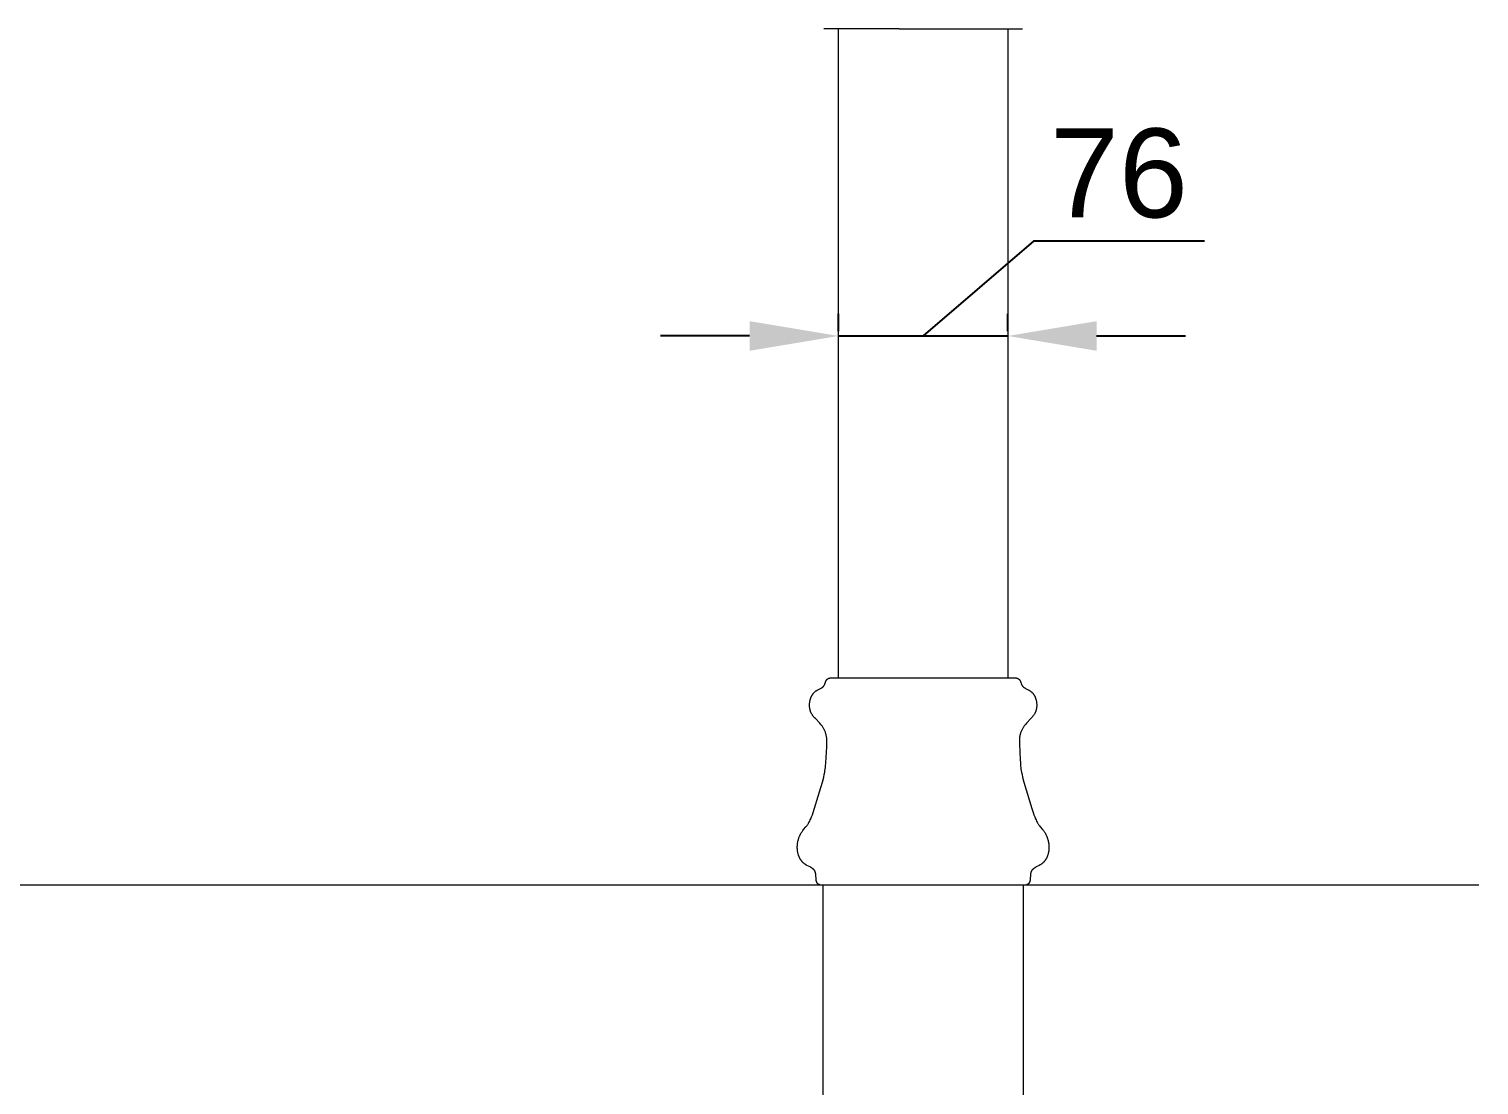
# Model space of a CAD drawing. Header units: millimetres. Extents: x -124 to 15640, y 659 to 4121.
# Drawn here: x 1851 to 2503, y 2147 to 2622 of the extents above; entities that cross this region are included whole.
import ezdxf

# ---------------------------------------------------------------- set-up
doc = ezdxf.new("R2010")
doc.units = ezdxf.units.MM
doc.layers.add('ZANO_R', color=7, linetype='Continuous', lineweight=0)
doc.styles.add('Arial', font='arial.ttf')
doc.styles.get("Standard").update_dxf_attribs({"font": 'ARIALUNI.TTF'})
doc.dimstyles.new('pl i ang', dxfattribs={"dimtxt": 50, "dimasz": 50, "dimexe": 1.25, "dimexo": 0.625, "dimgap": 10, "dimtad": 1, "dimtoh": 1, "dimtxsty": 'Standard', "dimcen": 2.5, "dimclrd": 1, "dimclre": 1, "dimclrt": 1, "dimadec": 0, "dimazin": 0, "dimtfac": 1, "dimtmove": 0, "dimatfit": 3, "dimfxl": 1, "dimarcsym": 1})

# ---------------------------------------------------------------- blocks, each defined once
blk = doc.blocks.new('*D472')
at = {"layer": 'ZANO_R', "color": 1, "lineweight": -2}
for p, q in [((2302.77, 2526.14), (2253.19, 2483.49)), ((2379.71, 2526.14), (2302.77, 2526.14)), ((2215.14, 2485.6), (2215.14, 2493.49)), ((2291.24, 2485.6), (2291.24, 2493.49)), ((2175.14, 2483.49), (2135.14, 2483.49)), ((2215.14, 2483.49), (2291.24, 2483.49)), ((2331.24, 2483.49), (2371.24, 2483.49))]:
    blk.add_line(p, q, dxfattribs=at)
at = {"layer": 'ZANO_R', "color": 1}
for points in [[(2175.14, 2476.82), (2175.14, 2490.15), (2215.14, 2483.49)], [(2331.24, 2490.15), (2331.24, 2476.82), (2291.24, 2483.49)]]:
    blk.add_solid(points, dxfattribs=at)
at = {"layer": 'ZANO_R', "color": 1, "insert": (2341.24, 2556.56), "char_height": 40, "attachment_point": 5, "style": 'Arial'}
blk.add_mtext('76', dxfattribs=at)

msp = doc.modelspace()

# ---------------------------------------------------------------- linework, layer by layer
at = {"layer": 'ZANO_R'}
for p, q in [((2242.4, 2621.6), (2208.53, 2621.6)), ((2215.14, 2329.6), (2215.14, 2621.6)), ((2242.4, 2621.6), (2297.86, 2621.6)), ((2291.24, 2621.6), (2291.24, 2329.6)), ((2209.4, 2328.03), (2209.45, 2328.15)), ((2209.45, 2328.15), (2209.5, 2328.27)), ((2209.5, 2328.27), (2209.54, 2328.34)), ((2209.54, 2328.34), (2209.57, 2328.4)), ((2209.57, 2328.4), (2209.61, 2328.47)), ((2209.61, 2328.47), (2209.64, 2328.53)), ((2209.64, 2328.53), (2209.68, 2328.59)), ((2209.68, 2328.59), (2209.72, 2328.65)), ((2209.72, 2328.65), (2209.76, 2328.71)), ((2209.76, 2328.71), (2209.8, 2328.77)), ((2209.8, 2328.77), (2209.84, 2328.82)), ((2209.84, 2328.82), (2209.89, 2328.87)), ((2209.89, 2328.87), (2209.93, 2328.93)), ((2209.93, 2328.93), (2209.98, 2328.97)), ((2209.98, 2328.97), (2210.02, 2329.02)), ((2210.02, 2329.02), (2210.07, 2329.07)), ((2210.07, 2329.07), (2210.12, 2329.11)), ((2210.12, 2329.11), (2210.17, 2329.15)), ((2210.17, 2329.15), (2210.22, 2329.19)), ((2210.22, 2329.19), (2210.28, 2329.23)), ((2210.28, 2329.23), (2210.33, 2329.27)), ((2210.33, 2329.27), (2210.39, 2329.31)), ((2210.39, 2329.31), (2210.45, 2329.34)), ((2210.45, 2329.34), (2210.51, 2329.37)), ((2210.51, 2329.37), (2210.57, 2329.4)), ((2210.57, 2329.4), (2210.63, 2329.43)), ((2210.63, 2329.43), (2210.7, 2329.46)), ((2210.7, 2329.46), (2210.76, 2329.48)), ((2210.76, 2329.48), (2210.83, 2329.51)), ((2210.83, 2329.51), (2210.9, 2329.53)), ((2210.9, 2329.53), (2210.98, 2329.55)), ((2210.98, 2329.55), (2211.05, 2329.57)), ((2211.05, 2329.57), (2211.12, 2329.58)), ((2211.12, 2329.58), (2211.2, 2329.6)), ((2211.24, 2329.6), (2211.21, 2329.6)), ((2213.37, 2329.6), (2211.24, 2329.6)), ((2220.41, 2329.6), (2213.37, 2329.6)), ((2253.73, 2329.6), (2220.41, 2329.6)), ((2286.94, 2329.6), (2253.73, 2329.6)), ((2293.6, 2329.6), (2286.94, 2329.6)), ((2294.87, 2329.6), (2293.6, 2329.6)), ((2295.13, 2329.6), (2294.87, 2329.6)), ((2295.18, 2329.6), (2295.13, 2329.6)), ((2295.18, 2329.6), (2295.26, 2329.58)), ((2295.18, 2329.6), (2295.18, 2329.6)), ((2295.18, 2329.6), (2295.18, 2329.6)), ((2295.18, 2329.6), (2295.18, 2329.6)), ((2295.26, 2329.58), (2295.34, 2329.57)), ((2295.34, 2329.57), (2295.41, 2329.55)), ((2295.41, 2329.55), (2295.48, 2329.53)), ((2295.48, 2329.53), (2295.55, 2329.51)), ((2295.55, 2329.51), (2295.62, 2329.48)), ((2295.62, 2329.48), (2295.69, 2329.46)), ((2295.69, 2329.46), (2295.75, 2329.43)), ((2295.75, 2329.43), (2295.82, 2329.4)), ((2295.82, 2329.4), (2295.88, 2329.37)), ((2295.88, 2329.37), (2295.94, 2329.34)), ((2295.94, 2329.34), (2296, 2329.31)), ((2296, 2329.31), (2296.05, 2329.27)), ((2296.05, 2329.27), (2296.11, 2329.23)), ((2296.11, 2329.23), (2296.16, 2329.19)), ((2296.16, 2329.19), (2296.22, 2329.15)), ((2296.22, 2329.15), (2296.27, 2329.11)), ((2296.27, 2329.11), (2296.32, 2329.07)), ((2296.32, 2329.07), (2296.36, 2329.02)), ((2296.36, 2329.02), (2296.41, 2328.97)), ((2296.41, 2328.97), (2296.46, 2328.93)), ((2296.46, 2328.93), (2296.5, 2328.87)), ((2296.5, 2328.87), (2296.54, 2328.82)), ((2296.54, 2328.82), (2296.59, 2328.77)), ((2296.59, 2328.77), (2296.63, 2328.71)), ((2296.63, 2328.71), (2296.67, 2328.65)), ((2296.67, 2328.65), (2296.71, 2328.59)), ((2296.71, 2328.59), (2296.74, 2328.53)), ((2296.74, 2328.53), (2296.78, 2328.47)), ((2296.78, 2328.47), (2296.82, 2328.4)), ((2296.82, 2328.4), (2296.85, 2328.34)), ((2296.85, 2328.34), (2296.88, 2328.27)), ((2296.88, 2328.27), (2296.94, 2328.15)), ((2296.94, 2328.15), (2296.99, 2328.03)), ((2203.08, 2321.56), (2203.16, 2321.69)), ((2203.16, 2321.69), (2203.23, 2321.82)), ((2203.23, 2321.82), (2203.31, 2321.95)), ((2203.31, 2321.95), (2203.39, 2322.08)), ((2203.39, 2322.08), (2203.47, 2322.21)), ((2203.47, 2322.21), (2203.56, 2322.33)), ((2203.56, 2322.33), (2203.65, 2322.45)), ((2203.65, 2322.45), (2203.74, 2322.57)), ((2203.74, 2322.57), (2203.83, 2322.69)), ((2203.83, 2322.69), (2203.93, 2322.8)), ((2203.93, 2322.8), (2204.03, 2322.92)), ((2204.03, 2322.92), (2204.13, 2323.03)), ((2204.13, 2323.03), (2204.23, 2323.13)), ((2204.23, 2323.13), (2204.34, 2323.24)), ((2204.34, 2323.24), (2204.45, 2323.34)), ((2204.45, 2323.34), (2204.56, 2323.44)), ((2204.56, 2323.44), (2204.71, 2323.56)), ((2204.71, 2323.56), (2204.86, 2323.67)), ((2204.86, 2323.67), (2205.01, 2323.78)), ((2205.01, 2323.78), (2205.17, 2323.89)), ((2205.17, 2323.89), (2205.33, 2323.99)), ((2205.33, 2323.99), (2205.49, 2324.09)), ((2205.49, 2324.09), (2205.65, 2324.18)), ((2205.65, 2324.18), (2205.81, 2324.28)), ((2205.81, 2324.28), (2206.21, 2324.48)), ((2206.21, 2324.48), (2207.11, 2324.94)), ((2207.11, 2324.94), (2207.31, 2325.05)), ((2207.31, 2325.05), (2207.5, 2325.15)), ((2207.5, 2325.15), (2207.6, 2325.21)), ((2207.6, 2325.21), (2207.69, 2325.27)), ((2207.69, 2325.27), (2207.78, 2325.34)), ((2207.78, 2325.34), (2207.87, 2325.4)), ((2207.87, 2325.4), (2207.96, 2325.46)), ((2207.96, 2325.46), (2208.05, 2325.53)), ((2208.05, 2325.53), (2208.13, 2325.6)), ((2208.13, 2325.6), (2208.22, 2325.68)), ((2208.22, 2325.68), (2208.26, 2325.71)), ((2208.26, 2325.71), (2208.29, 2325.75)), ((2208.29, 2325.75), (2208.33, 2325.79)), ((2208.33, 2325.79), (2208.37, 2325.83)), ((2208.37, 2325.83), (2208.41, 2325.87)), ((2208.41, 2325.87), (2208.44, 2325.91)), ((2208.44, 2325.91), (2208.48, 2325.95)), ((2208.48, 2325.95), (2208.51, 2326)), ((2208.51, 2326), (2208.55, 2326.04)), ((2208.55, 2326.04), (2208.58, 2326.08)), ((2208.58, 2326.08), (2208.61, 2326.13)), ((2208.61, 2326.13), (2208.65, 2326.18)), ((2208.65, 2326.18), (2208.68, 2326.22)), ((2208.68, 2326.22), (2208.71, 2326.27)), ((2208.71, 2326.27), (2208.74, 2326.32)), ((2208.74, 2326.32), (2208.76, 2326.37)), ((2208.76, 2326.37), (2208.79, 2326.42)), ((2208.79, 2326.42), (2208.82, 2326.48)), ((2208.82, 2326.48), (2208.84, 2326.53)), ((2208.84, 2326.53), (2208.87, 2326.59)), ((2208.87, 2326.59), (2208.92, 2326.7)), ((2208.92, 2326.7), (2208.97, 2326.82)), ((2208.97, 2326.82), (2209.05, 2327.06)), ((2209.05, 2327.06), (2209.3, 2327.78)), ((2209.3, 2327.78), (2209.35, 2327.91)), ((2209.35, 2327.91), (2209.4, 2328.03)), ((2296.99, 2328.03), (2297.04, 2327.91)), ((2297.04, 2327.91), (2297.08, 2327.78)), ((2297.08, 2327.78), (2297.33, 2327.06)), ((2297.33, 2327.06), (2297.42, 2326.82)), ((2297.42, 2326.82), (2297.47, 2326.7)), ((2297.47, 2326.7), (2297.52, 2326.59)), ((2297.52, 2326.59), (2297.54, 2326.53)), ((2297.54, 2326.53), (2297.57, 2326.48)), ((2297.57, 2326.48), (2297.6, 2326.42)), ((2297.6, 2326.42), (2297.62, 2326.37)), ((2297.62, 2326.37), (2297.65, 2326.32)), ((2297.65, 2326.32), (2297.68, 2326.27)), ((2297.68, 2326.27), (2297.71, 2326.22)), ((2297.71, 2326.22), (2297.74, 2326.18)), ((2297.74, 2326.18), (2297.77, 2326.13)), ((2297.77, 2326.13), (2297.81, 2326.08)), ((2297.81, 2326.08), (2297.84, 2326.04)), ((2297.84, 2326.04), (2297.87, 2326)), ((2297.87, 2326), (2297.91, 2325.95)), ((2297.91, 2325.95), (2297.94, 2325.91)), ((2297.94, 2325.91), (2297.98, 2325.87)), ((2297.98, 2325.87), (2298.02, 2325.83)), ((2298.02, 2325.83), (2298.05, 2325.79)), ((2298.05, 2325.79), (2298.09, 2325.75)), ((2298.09, 2325.75), (2298.13, 2325.71)), ((2298.13, 2325.71), (2298.17, 2325.68)), ((2298.17, 2325.68), (2298.25, 2325.6)), ((2298.25, 2325.6), (2298.34, 2325.53)), ((2298.34, 2325.53), (2298.42, 2325.46)), ((2298.42, 2325.46), (2298.51, 2325.4)), ((2298.51, 2325.4), (2298.6, 2325.34)), ((2298.6, 2325.34), (2298.7, 2325.27)), ((2298.7, 2325.27), (2298.79, 2325.21)), ((2298.79, 2325.21), (2298.89, 2325.15)), ((2298.89, 2325.15), (2299.07, 2325.05)), ((2299.07, 2325.05), (2299.28, 2324.94)), ((2299.28, 2324.94), (2300.18, 2324.48)), ((2300.18, 2324.48), (2300.57, 2324.28)), ((2300.57, 2324.28), (2300.74, 2324.18)), ((2300.74, 2324.18), (2300.9, 2324.09)), ((2300.9, 2324.09), (2301.06, 2323.99)), ((2301.06, 2323.99), (2301.22, 2323.89)), ((2301.22, 2323.89), (2301.37, 2323.78)), ((2301.37, 2323.78), (2301.53, 2323.67)), ((2301.53, 2323.67), (2301.68, 2323.56)), ((2301.68, 2323.56), (2301.82, 2323.44)), ((2301.82, 2323.44), (2301.94, 2323.34)), ((2301.94, 2323.34), (2302.05, 2323.24)), ((2302.05, 2323.24), (2302.15, 2323.13)), ((2302.15, 2323.13), (2302.26, 2323.03)), ((2302.26, 2323.03), (2302.36, 2322.92)), ((2302.36, 2322.92), (2302.46, 2322.8)), ((2302.46, 2322.8), (2302.56, 2322.69)), ((2302.56, 2322.69), (2302.65, 2322.57)), ((2302.65, 2322.57), (2302.74, 2322.45)), ((2302.74, 2322.45), (2302.83, 2322.33)), ((2302.83, 2322.33), (2302.91, 2322.21)), ((2302.91, 2322.21), (2303, 2322.08)), ((2303, 2322.08), (2303.08, 2321.95)), ((2303.08, 2321.95), (2303.16, 2321.82)), ((2303.16, 2321.82), (2303.23, 2321.69)), ((2303.23, 2321.69), (2303.3, 2321.56)), ((2202.11, 2317.68), (2202.12, 2317.99)), ((2202.11, 2317.37), (2202.11, 2317.68)), ((2202.11, 2317.06), (2202.11, 2317.37)), ((2202.13, 2316.76), (2202.11, 2317.06)), ((2202.12, 2317.99), (2202.15, 2318.3)), ((2202.16, 2316.45), (2202.13, 2316.76)), ((2202.15, 2318.3), (2202.18, 2318.61)), ((2202.19, 2316.16), (2202.16, 2316.45)), ((2202.18, 2318.61), (2202.23, 2318.92)), ((2202.24, 2315.86), (2202.19, 2316.16)), ((2202.23, 2318.92), (2202.28, 2319.23)), ((2202.26, 2315.71), (2202.24, 2315.86)), ((2202.29, 2315.57), (2202.26, 2315.71)), ((2202.28, 2319.23), (2202.34, 2319.53)), ((2202.32, 2315.43), (2202.29, 2315.57)), ((2202.36, 2315.28), (2202.32, 2315.43)), ((2202.34, 2319.53), (2202.42, 2319.83)), ((2202.39, 2315.14), (2202.36, 2315.28)), ((2202.43, 2315), (2202.39, 2315.14)), ((2202.42, 2319.83), (2202.46, 2319.98)), ((2202.46, 2319.98), (2202.5, 2320.13)), ((2202.5, 2320.13), (2202.55, 2320.28)), ((2202.55, 2320.28), (2202.6, 2320.43)), ((2202.6, 2320.43), (2202.65, 2320.57)), ((2202.65, 2320.57), (2202.7, 2320.72)), ((2202.7, 2320.72), (2202.76, 2320.86)), ((2202.76, 2320.86), (2202.82, 2321)), ((2202.82, 2321), (2202.88, 2321.14)), ((2202.88, 2321.14), (2202.95, 2321.28)), ((2202.95, 2321.28), (2203.01, 2321.42)), ((2203.01, 2321.42), (2203.08, 2321.56)), ((2303.3, 2321.56), (2303.37, 2321.42)), ((2303.37, 2321.42), (2303.44, 2321.28)), ((2303.44, 2321.28), (2303.51, 2321.14)), ((2303.51, 2321.14), (2303.57, 2321)), ((2303.57, 2321), (2303.63, 2320.86)), ((2303.63, 2320.86), (2303.68, 2320.72)), ((2303.68, 2320.72), (2303.74, 2320.57)), ((2303.74, 2320.57), (2303.79, 2320.43)), ((2303.79, 2320.43), (2303.84, 2320.28)), ((2303.84, 2320.28), (2303.88, 2320.13)), ((2303.88, 2320.13), (2303.93, 2319.98)), ((2303.93, 2319.98), (2303.97, 2319.83)), ((2303.99, 2315.14), (2303.95, 2315)), ((2303.97, 2319.83), (2304.04, 2319.53)), ((2304.03, 2315.28), (2303.99, 2315.14)), ((2304.06, 2315.43), (2304.03, 2315.28)), ((2304.04, 2319.53), (2304.11, 2319.23)), ((2304.09, 2315.57), (2304.06, 2315.43)), ((2304.12, 2315.71), (2304.09, 2315.57)), ((2304.11, 2319.23), (2304.16, 2318.92)), ((2304.15, 2315.86), (2304.12, 2315.71)), ((2304.2, 2316.16), (2304.15, 2315.86)), ((2304.16, 2318.92), (2304.21, 2318.61)), ((2304.23, 2316.45), (2304.2, 2316.16)), ((2304.21, 2318.61), (2304.24, 2318.3)), ((2304.26, 2316.76), (2304.23, 2316.45)), ((2304.24, 2318.3), (2304.26, 2317.99)), ((2304.26, 2317.99), (2304.28, 2317.68)), ((2304.27, 2317.06), (2304.26, 2316.76)), ((2304.28, 2317.37), (2304.27, 2317.06)), ((2304.28, 2317.68), (2304.28, 2317.37)), ((2202.47, 2314.87), (2202.43, 2315)), ((2202.52, 2314.73), (2202.47, 2314.87)), ((2202.56, 2314.6), (2202.52, 2314.73)), ((2202.61, 2314.46), (2202.56, 2314.6)), ((2202.66, 2314.35), (2202.61, 2314.46)), ((2202.7, 2314.24), (2202.66, 2314.35)), ((2202.75, 2314.12), (2202.7, 2314.24)), ((2202.8, 2314.01), (2202.75, 2314.12)), ((2202.9, 2313.8), (2202.8, 2314.01)), ((2203.01, 2313.58), (2202.9, 2313.8)), ((2203.13, 2313.38), (2203.01, 2313.58)), ((2203.25, 2313.17), (2203.13, 2313.38)), ((2203.38, 2312.97), (2203.25, 2313.17)), ((2203.51, 2312.78), (2203.38, 2312.97)), ((2203.65, 2312.59), (2203.51, 2312.78)), ((2203.79, 2312.4), (2203.65, 2312.59)), ((2203.94, 2312.22), (2203.79, 2312.4)), ((2204.09, 2312.03), (2203.94, 2312.22)), ((2204.4, 2311.68), (2204.09, 2312.03)), ((2204.72, 2311.33), (2204.4, 2311.68)), ((2206.71, 2309.28), (2204.72, 2311.33)), ((2207.03, 2308.92), (2206.71, 2309.28)), ((2207.34, 2308.56), (2207.03, 2308.92)), ((2207.53, 2308.31), (2207.34, 2308.56)), ((2299.05, 2308.56), (2298.85, 2308.31)), ((2299.36, 2308.92), (2299.05, 2308.56)), ((2299.68, 2309.28), (2299.36, 2308.92)), ((2301.67, 2311.33), (2299.68, 2309.28)), ((2301.99, 2311.68), (2301.67, 2311.33)), ((2302.3, 2312.03), (2301.99, 2311.68)), ((2302.45, 2312.22), (2302.3, 2312.03)), ((2302.59, 2312.4), (2302.45, 2312.22)), ((2302.73, 2312.59), (2302.59, 2312.4)), ((2302.87, 2312.78), (2302.73, 2312.59)), ((2303, 2312.97), (2302.87, 2312.78)), ((2303.13, 2313.17), (2303, 2312.97)), ((2303.26, 2313.38), (2303.13, 2313.17)), ((2303.37, 2313.58), (2303.26, 2313.38)), ((2303.48, 2313.8), (2303.37, 2313.58)), ((2303.59, 2314.01), (2303.48, 2313.8)), ((2303.64, 2314.12), (2303.59, 2314.01)), ((2303.69, 2314.24), (2303.64, 2314.12)), ((2303.73, 2314.35), (2303.69, 2314.24)), ((2303.78, 2314.46), (2303.73, 2314.35)), ((2303.82, 2314.6), (2303.78, 2314.46)), ((2303.87, 2314.73), (2303.82, 2314.6)), ((2303.91, 2314.87), (2303.87, 2314.73)), ((2303.95, 2315), (2303.91, 2314.87)), ((2207.72, 2308.05), (2207.53, 2308.31)), ((2207.91, 2307.8), (2207.72, 2308.05)), ((2208.08, 2307.53), (2207.91, 2307.8)), ((2208.25, 2307.26), (2208.08, 2307.53)), ((2208.42, 2306.99), (2208.25, 2307.26)), ((2208.57, 2306.72), (2208.42, 2306.99)), ((2208.72, 2306.44), (2208.57, 2306.72)), ((2208.86, 2306.15), (2208.72, 2306.44)), ((2208.99, 2305.87), (2208.86, 2306.15)), ((2209.11, 2305.57), (2208.99, 2305.87)), ((2209.23, 2305.28), (2209.11, 2305.57)), ((2209.33, 2304.98), (2209.23, 2305.28)), ((2209.43, 2304.68), (2209.33, 2304.98)), ((2209.51, 2304.38), (2209.43, 2304.68)), ((2209.59, 2304.08), (2209.51, 2304.38)), ((2209.63, 2303.91), (2209.59, 2304.08)), ((2209.66, 2303.74), (2209.63, 2303.91)), ((2209.72, 2303.4), (2209.66, 2303.74)), ((2209.77, 2303.05), (2209.72, 2303.4)), ((2209.82, 2302.71), (2209.77, 2303.05)), ((2209.85, 2302.37), (2209.82, 2302.71)), ((2209.87, 2302.02), (2209.85, 2302.37)), ((2209.89, 2301.68), (2209.87, 2302.02)), ((2296.52, 2302.02), (2296.5, 2301.68)), ((2296.54, 2302.37), (2296.52, 2302.02)), ((2296.57, 2302.71), (2296.54, 2302.37)), ((2296.61, 2303.05), (2296.57, 2302.71)), ((2296.66, 2303.4), (2296.61, 2303.05)), ((2296.72, 2303.74), (2296.66, 2303.4)), ((2296.76, 2303.91), (2296.72, 2303.74)), ((2296.8, 2304.08), (2296.76, 2303.91)), ((2296.87, 2304.38), (2296.8, 2304.08)), ((2296.96, 2304.68), (2296.87, 2304.38)), ((2297.06, 2304.98), (2296.96, 2304.68)), ((2297.16, 2305.28), (2297.06, 2304.98)), ((2297.27, 2305.57), (2297.16, 2305.28)), ((2297.4, 2305.87), (2297.27, 2305.57)), ((2297.53, 2306.15), (2297.4, 2305.87)), ((2297.67, 2306.44), (2297.53, 2306.15)), ((2297.82, 2306.72), (2297.67, 2306.44)), ((2297.97, 2306.99), (2297.82, 2306.72)), ((2298.13, 2307.26), (2297.97, 2306.99)), ((2298.3, 2307.53), (2298.13, 2307.26)), ((2298.48, 2307.8), (2298.3, 2307.53)), ((2298.66, 2308.05), (2298.48, 2307.8)), ((2298.85, 2308.31), (2298.66, 2308.05)), ((2209.46, 2291.39), (2209.83, 2298.72)), ((2209.83, 2298.72), (2209.88, 2299.99)), ((2209.88, 2299.99), (2209.9, 2300.66)), ((2209.9, 2301.34), (2209.89, 2301.68)), ((2209.9, 2300.66), (2209.9, 2301.34)), ((2296.5, 2301.68), (2296.49, 2301.34)), ((2296.49, 2301.34), (2296.49, 2300.66)), ((2296.49, 2300.66), (2296.5, 2299.99)), ((2296.5, 2299.99), (2296.84, 2292.83)), ((2209.17, 2288.61), (2209.27, 2289.31)), ((2209.27, 2289.31), (2209.34, 2290)), ((2209.34, 2290), (2209.46, 2291.39)), ((2296.84, 2292.83), (2296.92, 2291.39)), ((2296.92, 2291.39), (2297.04, 2290)), ((2297.04, 2290), (2297.12, 2289.31)), ((2297.12, 2289.31), (2297.21, 2288.61)), ((2206.6, 2278.45), (2207.87, 2282.8)), ((2207.87, 2282.8), (2208.47, 2285.07)), ((2208.47, 2285.07), (2208.72, 2286.15)), ((2208.72, 2286.15), (2208.93, 2287.18)), ((2208.93, 2287.18), (2209.06, 2287.91)), ((2209.06, 2287.91), (2209.17, 2288.61)), ((2297.21, 2288.61), (2297.32, 2287.91)), ((2297.32, 2287.91), (2297.45, 2287.18)), ((2297.45, 2287.18), (2297.67, 2286.15)), ((2297.67, 2286.15), (2297.92, 2285.07)), ((2297.92, 2285.07), (2298.51, 2282.8)), ((2298.51, 2282.8), (2302.09, 2270.92)), ((2203.71, 2269.06), (2206.6, 2278.45)), ((2302.09, 2270.92), (2302.68, 2269.06)), ((2200.49, 2262.67), (2200.83, 2263.1)), ((2200.83, 2263.1), (2200.99, 2263.32)), ((2200.99, 2263.32), (2201.16, 2263.54)), ((2201.16, 2263.54), (2201.3, 2263.75)), ((2201.3, 2263.75), (2201.44, 2263.96)), ((2201.44, 2263.96), (2201.57, 2264.17)), ((2201.57, 2264.17), (2201.7, 2264.39)), ((2201.7, 2264.39), (2201.96, 2264.83)), ((2201.96, 2264.83), (2202.2, 2265.28)), ((2202.2, 2265.28), (2202.42, 2265.74)), ((2202.42, 2265.74), (2202.63, 2266.2)), ((2202.63, 2266.2), (2202.84, 2266.67)), ((2202.84, 2266.67), (2203.03, 2267.15)), ((2203.03, 2267.15), (2203.39, 2268.1)), ((2203.39, 2268.1), (2203.71, 2269.06)), ((2302.68, 2269.06), (2303, 2268.1)), ((2303, 2268.1), (2303.36, 2267.15)), ((2303.36, 2267.15), (2303.55, 2266.67)), ((2303.55, 2266.67), (2303.75, 2266.2)), ((2303.75, 2266.2), (2303.97, 2265.74)), ((2303.97, 2265.74), (2304.19, 2265.28)), ((2304.19, 2265.28), (2304.43, 2264.83)), ((2304.43, 2264.83), (2304.68, 2264.39)), ((2304.68, 2264.39), (2304.81, 2264.17)), ((2304.81, 2264.17), (2304.95, 2263.96)), ((2304.95, 2263.96), (2305.09, 2263.75)), ((2305.09, 2263.75), (2305.23, 2263.54)), ((2305.23, 2263.54), (2305.39, 2263.32)), ((2305.39, 2263.32), (2305.56, 2263.1)), ((2305.56, 2263.1), (2305.9, 2262.67)), ((2196.91, 2256.18), (2197, 2256.56)), ((2197, 2256.56), (2197.12, 2257.03)), ((2197.12, 2257.03), (2197.19, 2257.27)), ((2197.19, 2257.27), (2197.26, 2257.5)), ((2197.26, 2257.5), (2197.34, 2257.73)), ((2197.34, 2257.73), (2197.42, 2257.96)), ((2197.42, 2257.96), (2197.51, 2258.18)), ((2197.51, 2258.18), (2197.6, 2258.41)), ((2197.6, 2258.41), (2197.69, 2258.63)), ((2197.69, 2258.63), (2197.79, 2258.85)), ((2197.79, 2258.85), (2197.89, 2259.07)), ((2197.89, 2259.07), (2198, 2259.28)), ((2198, 2259.28), (2198.11, 2259.49)), ((2198.11, 2259.49), (2198.23, 2259.7)), ((2198.23, 2259.7), (2198.35, 2259.91)), ((2198.35, 2259.91), (2198.48, 2260.11)), ((2198.48, 2260.11), (2198.62, 2260.33)), ((2198.62, 2260.33), (2198.78, 2260.55)), ((2198.78, 2260.55), (2198.94, 2260.77)), ((2198.94, 2260.77), (2199.1, 2260.99)), ((2199.1, 2260.99), (2199.44, 2261.41)), ((2199.44, 2261.41), (2200.49, 2262.67)), ((2305.9, 2262.67), (2306.94, 2261.41)), ((2306.94, 2261.41), (2307.28, 2260.99)), ((2307.28, 2260.99), (2307.45, 2260.77)), ((2307.45, 2260.77), (2307.61, 2260.55)), ((2307.61, 2260.55), (2307.76, 2260.33)), ((2307.76, 2260.33), (2307.91, 2260.11)), ((2307.91, 2260.11), (2308.04, 2259.91)), ((2308.04, 2259.91), (2308.16, 2259.7)), ((2308.16, 2259.7), (2308.28, 2259.49)), ((2308.28, 2259.49), (2308.39, 2259.28)), ((2308.39, 2259.28), (2308.5, 2259.07)), ((2308.5, 2259.07), (2308.6, 2258.85)), ((2308.6, 2258.85), (2308.7, 2258.63)), ((2308.7, 2258.63), (2308.79, 2258.41)), ((2308.79, 2258.41), (2308.88, 2258.18)), ((2308.88, 2258.18), (2308.97, 2257.96)), ((2308.97, 2257.96), (2309.05, 2257.73)), ((2309.05, 2257.73), (2309.12, 2257.5)), ((2309.12, 2257.5), (2309.2, 2257.27)), ((2309.2, 2257.27), (2309.26, 2257.03)), ((2309.26, 2257.03), (2309.39, 2256.56)), ((2309.39, 2256.56), (2309.48, 2256.18)), ((2196.6, 2253.45), (2196.61, 2253.84)), ((2196.6, 2253.06), (2196.6, 2253.45)), ((2196.62, 2252.67), (2196.6, 2253.06)), ((2196.61, 2253.84), (2196.63, 2254.24)), ((2196.65, 2252.28), (2196.62, 2252.67)), ((2196.63, 2254.24), (2196.66, 2254.63)), ((2196.69, 2251.89), (2196.65, 2252.28)), ((2196.66, 2254.63), (2196.71, 2255.02)), ((2196.71, 2251.7), (2196.69, 2251.89)), ((2196.71, 2255.02), (2196.76, 2255.41)), ((2196.74, 2251.51), (2196.71, 2251.7)), ((2196.78, 2251.31), (2196.74, 2251.51)), ((2196.76, 2255.41), (2196.83, 2255.79)), ((2196.81, 2251.12), (2196.78, 2251.31)), ((2196.85, 2250.93), (2196.81, 2251.12)), ((2196.83, 2255.79), (2196.91, 2256.18)), ((2196.9, 2250.74), (2196.85, 2250.93)), ((2196.95, 2250.55), (2196.9, 2250.74)), ((2197, 2250.36), (2196.95, 2250.55)), ((2197.1, 2250.04), (2197, 2250.36)), ((2197.2, 2249.72), (2197.1, 2250.04)), ((2309.29, 2250.04), (2309.18, 2249.72)), ((2309.39, 2250.36), (2309.29, 2250.04)), ((2309.44, 2250.55), (2309.39, 2250.36)), ((2309.49, 2250.74), (2309.44, 2250.55)), ((2309.48, 2256.18), (2309.56, 2255.79)), ((2309.53, 2250.93), (2309.49, 2250.74)), ((2309.57, 2251.12), (2309.53, 2250.93)), ((2309.56, 2255.79), (2309.62, 2255.41)), ((2309.61, 2251.31), (2309.57, 2251.12)), ((2309.64, 2251.51), (2309.61, 2251.31)), ((2309.62, 2255.41), (2309.68, 2255.02)), ((2309.67, 2251.7), (2309.64, 2251.51)), ((2309.7, 2251.89), (2309.67, 2251.7)), ((2309.68, 2255.02), (2309.73, 2254.63)), ((2309.74, 2252.28), (2309.7, 2251.89)), ((2309.73, 2254.63), (2309.76, 2254.24)), ((2309.77, 2252.67), (2309.74, 2252.28)), ((2309.76, 2254.24), (2309.78, 2253.84)), ((2309.79, 2253.06), (2309.77, 2252.67)), ((2309.78, 2253.84), (2309.79, 2253.45)), ((2309.79, 2253.45), (2309.79, 2253.06)), ((2197.26, 2249.56), (2197.2, 2249.72)), ((2197.32, 2249.4), (2197.26, 2249.56)), ((2197.39, 2249.24), (2197.32, 2249.4)), ((2197.45, 2249.09), (2197.39, 2249.24)), ((2197.52, 2248.93), (2197.45, 2249.09)), ((2197.59, 2248.78), (2197.52, 2248.93)), ((2197.67, 2248.63), (2197.59, 2248.78)), ((2197.75, 2248.48), (2197.67, 2248.63)), ((2197.83, 2248.33), (2197.75, 2248.48)), ((2197.91, 2248.18), (2197.83, 2248.33)), ((2198, 2248.04), (2197.91, 2248.18)), ((2198.09, 2247.9), (2198, 2248.04)), ((2198.18, 2247.76), (2198.09, 2247.9)), ((2198.28, 2247.62), (2198.18, 2247.76)), ((2198.38, 2247.48), (2198.28, 2247.62)), ((2198.48, 2247.34), (2198.38, 2247.48)), ((2198.59, 2247.21), (2198.48, 2247.34)), ((2198.7, 2247.08), (2198.59, 2247.21)), ((2198.81, 2246.95), (2198.7, 2247.08)), ((2198.92, 2246.83), (2198.81, 2246.95)), ((2199.04, 2246.71), (2198.92, 2246.83)), ((2199.16, 2246.59), (2199.04, 2246.71)), ((2199.28, 2246.47), (2199.16, 2246.59)), ((2199.41, 2246.35), (2199.28, 2246.47)), ((2199.54, 2246.24), (2199.41, 2246.35)), ((2199.68, 2246.14), (2199.54, 2246.24)), ((2199.81, 2246.03), (2199.68, 2246.14)), ((2199.95, 2245.93), (2199.81, 2246.03)), ((2200.11, 2245.82), (2199.95, 2245.93)), ((2200.27, 2245.71), (2200.11, 2245.82)), ((2200.44, 2245.61), (2200.27, 2245.71)), ((2200.61, 2245.51), (2200.44, 2245.61)), ((2200.95, 2245.32), (2200.61, 2245.51)), ((2202.35, 2244.59), (2200.95, 2245.32)), ((2202.69, 2244.4), (2202.35, 2244.59)), ((2202.84, 2244.31), (2202.69, 2244.4)), ((2203, 2244.22), (2202.84, 2244.31)), ((2203.15, 2244.12), (2203, 2244.22)), ((2203.3, 2244.02), (2203.15, 2244.12)), ((2203.45, 2243.91), (2203.3, 2244.02)), ((2203.59, 2243.8), (2203.45, 2243.91)), ((2203.66, 2243.75), (2203.59, 2243.8)), ((2203.73, 2243.69), (2203.66, 2243.75)), ((2203.8, 2243.63), (2203.73, 2243.69)), ((2203.86, 2243.57), (2203.8, 2243.63)), ((2203.93, 2243.51), (2203.86, 2243.57)), ((2203.99, 2243.45), (2203.93, 2243.51)), ((2204.05, 2243.38), (2203.99, 2243.45)), ((2204.11, 2243.31), (2204.05, 2243.38)), ((2302.33, 2243.38), (2302.27, 2243.31)), ((2302.39, 2243.45), (2302.33, 2243.38)), ((2302.46, 2243.51), (2302.39, 2243.45)), ((2302.52, 2243.57), (2302.46, 2243.51)), ((2302.59, 2243.63), (2302.52, 2243.57)), ((2302.66, 2243.69), (2302.59, 2243.63)), ((2302.73, 2243.75), (2302.66, 2243.69)), ((2302.8, 2243.8), (2302.73, 2243.75)), ((2302.94, 2243.91), (2302.8, 2243.8)), ((2303.09, 2244.02), (2302.94, 2243.91)), ((2303.24, 2244.12), (2303.09, 2244.02)), ((2303.39, 2244.22), (2303.24, 2244.12)), ((2303.54, 2244.31), (2303.39, 2244.22)), ((2303.7, 2244.4), (2303.54, 2244.31)), ((2304.04, 2244.59), (2303.7, 2244.4)), ((2305.43, 2245.32), (2304.04, 2244.59)), ((2305.78, 2245.51), (2305.43, 2245.32)), ((2305.95, 2245.61), (2305.78, 2245.51)), ((2306.11, 2245.71), (2305.95, 2245.61)), ((2306.28, 2245.82), (2306.11, 2245.71)), ((2306.43, 2245.93), (2306.28, 2245.82)), ((2306.57, 2246.03), (2306.43, 2245.93)), ((2306.71, 2246.14), (2306.57, 2246.03)), ((2306.85, 2246.24), (2306.71, 2246.14)), ((2306.98, 2246.35), (2306.85, 2246.24)), ((2307.1, 2246.47), (2306.98, 2246.35)), ((2307.23, 2246.59), (2307.1, 2246.47)), ((2307.35, 2246.71), (2307.23, 2246.59)), ((2307.47, 2246.83), (2307.35, 2246.71)), ((2307.58, 2246.95), (2307.47, 2246.83)), ((2307.69, 2247.08), (2307.58, 2246.95)), ((2307.8, 2247.21), (2307.69, 2247.08)), ((2307.91, 2247.34), (2307.8, 2247.21)), ((2308.01, 2247.48), (2307.91, 2247.34)), ((2308.11, 2247.62), (2308.01, 2247.48)), ((2308.2, 2247.76), (2308.11, 2247.62)), ((2308.3, 2247.9), (2308.2, 2247.76)), ((2308.39, 2248.04), (2308.3, 2247.9)), ((2308.47, 2248.18), (2308.39, 2248.04)), ((2308.56, 2248.33), (2308.47, 2248.18)), ((2308.64, 2248.48), (2308.56, 2248.33)), ((2308.72, 2248.63), (2308.64, 2248.48)), ((2308.79, 2248.78), (2308.72, 2248.63)), ((2308.86, 2248.93), (2308.79, 2248.78)), ((2308.93, 2249.09), (2308.86, 2248.93)), ((2309, 2249.24), (2308.93, 2249.09)), ((2309.06, 2249.4), (2309, 2249.24)), ((2309.13, 2249.56), (2309.06, 2249.4)), ((2309.18, 2249.72), (2309.13, 2249.56)), ((2204.17, 2243.25), (2204.11, 2243.31)), ((2204.23, 2243.18), (2204.17, 2243.25)), ((2204.28, 2243.11), (2204.23, 2243.18)), ((2204.34, 2243.03), (2204.28, 2243.11)), ((2204.39, 2242.96), (2204.34, 2243.03)), ((2204.44, 2242.88), (2204.39, 2242.96)), ((2204.48, 2242.8), (2204.44, 2242.88)), ((2204.53, 2242.72), (2204.48, 2242.8)), ((2204.57, 2242.64), (2204.53, 2242.72)), ((2204.61, 2242.56), (2204.57, 2242.64)), ((2204.64, 2242.47), (2204.61, 2242.56)), ((2204.68, 2242.38), (2204.64, 2242.47)), ((2204.71, 2242.29), (2204.68, 2242.38)), ((2204.74, 2242.19), (2204.71, 2242.29)), ((2204.77, 2242.09), (2204.74, 2242.19)), ((2204.8, 2241.99), (2204.77, 2242.09)), ((2204.82, 2241.88), (2204.8, 2241.99)), ((2204.84, 2241.78), (2204.82, 2241.88)), ((2204.86, 2241.67), (2204.84, 2241.78)), ((2204.88, 2241.57), (2204.86, 2241.67)), ((2204.91, 2241.36), (2204.88, 2241.57)), ((2204.93, 2241.15), (2204.91, 2241.36)), ((2204.96, 2240.73), (2204.93, 2241.15)), ((2205.03, 2239.39), (2204.96, 2240.73)), ((2205.04, 2239.16), (2205.03, 2239.39)), ((2205.06, 2238.95), (2205.04, 2239.16)), ((2205.09, 2238.74), (2205.06, 2238.95)), ((2205.12, 2238.53), (2205.09, 2238.74)), ((2205.14, 2238.43), (2205.12, 2238.53)), ((2205.16, 2238.33), (2205.14, 2238.43)), ((2205.18, 2238.23), (2205.16, 2238.33)), ((2205.21, 2238.13), (2205.18, 2238.23)), ((2205.23, 2238.04), (2205.21, 2238.13)), ((2205.26, 2237.94), (2205.23, 2238.04)), ((2205.29, 2237.85), (2205.26, 2237.94)), ((2205.33, 2237.76), (2205.29, 2237.85)), ((2205.34, 2237.72), (2205.33, 2237.76)), ((2205.36, 2237.68), (2205.34, 2237.72)), ((2205.38, 2237.64), (2205.36, 2237.68)), ((2205.4, 2237.59), (2205.38, 2237.64)), ((2205.42, 2237.55), (2205.4, 2237.59)), ((2205.45, 2237.51), (2205.42, 2237.55)), ((2205.47, 2237.47), (2205.45, 2237.51)), ((2205.49, 2237.43), (2205.47, 2237.47)), ((2205.52, 2237.39), (2205.49, 2237.43)), ((2205.54, 2237.36), (2205.52, 2237.39)), ((2205.57, 2237.32), (2205.54, 2237.36)), ((2205.59, 2237.28), (2205.57, 2237.32)), ((2205.62, 2237.25), (2205.59, 2237.28)), ((2205.65, 2237.21), (2205.62, 2237.25)), ((2205.68, 2237.18), (2205.65, 2237.21)), ((2205.71, 2237.14), (2205.68, 2237.18)), ((2205.74, 2237.11), (2205.71, 2237.14)), ((2205.77, 2237.08), (2205.74, 2237.11)), ((2205.8, 2237.05), (2205.77, 2237.08)), ((2205.84, 2237.02), (2205.8, 2237.05)), ((2205.87, 2236.99), (2205.84, 2237.02)), ((2205.91, 2236.96), (2205.87, 2236.99)), ((2205.95, 2236.93), (2205.91, 2236.96)), ((2205.98, 2236.9), (2205.95, 2236.93)), ((2206.02, 2236.88), (2205.98, 2236.9)), ((2206.06, 2236.85), (2206.02, 2236.88)), ((2206.11, 2236.83), (2206.06, 2236.85)), ((2206.15, 2236.8), (2206.11, 2236.83)), ((2206.19, 2236.78), (2206.15, 2236.8)), ((2300.24, 2236.8), (2300.2, 2236.78)), ((2300.28, 2236.83), (2300.24, 2236.8)), ((2300.32, 2236.85), (2300.28, 2236.83)), ((2300.36, 2236.88), (2300.32, 2236.85)), ((2300.4, 2236.9), (2300.36, 2236.88)), ((2300.44, 2236.93), (2300.4, 2236.9)), ((2300.48, 2236.96), (2300.44, 2236.93)), ((2300.51, 2236.99), (2300.48, 2236.96)), ((2300.55, 2237.02), (2300.51, 2236.99)), ((2300.58, 2237.05), (2300.55, 2237.02)), ((2300.62, 2237.08), (2300.58, 2237.05)), ((2300.65, 2237.11), (2300.62, 2237.08)), ((2300.68, 2237.14), (2300.65, 2237.11)), ((2300.71, 2237.18), (2300.68, 2237.14)), ((2300.74, 2237.21), (2300.71, 2237.18)), ((2300.77, 2237.25), (2300.74, 2237.21)), ((2300.79, 2237.28), (2300.77, 2237.25)), ((2300.82, 2237.32), (2300.79, 2237.28)), ((2300.85, 2237.36), (2300.82, 2237.32)), ((2300.87, 2237.39), (2300.85, 2237.36)), ((2300.9, 2237.43), (2300.87, 2237.39)), ((2300.92, 2237.47), (2300.9, 2237.43)), ((2300.94, 2237.51), (2300.92, 2237.47)), ((2300.96, 2237.55), (2300.94, 2237.51)), ((2300.98, 2237.59), (2300.96, 2237.55)), ((2301, 2237.64), (2300.98, 2237.59)), ((2301.02, 2237.68), (2301, 2237.64)), ((2301.04, 2237.72), (2301.02, 2237.68)), ((2301.06, 2237.76), (2301.04, 2237.72)), ((2301.09, 2237.85), (2301.06, 2237.76)), ((2301.13, 2237.94), (2301.09, 2237.85)), ((2301.15, 2238.04), (2301.13, 2237.94)), ((2301.18, 2238.13), (2301.15, 2238.04)), ((2301.21, 2238.23), (2301.18, 2238.13)), ((2301.23, 2238.33), (2301.21, 2238.23)), ((2301.25, 2238.43), (2301.23, 2238.33)), ((2301.27, 2238.53), (2301.25, 2238.43)), ((2301.3, 2238.74), (2301.27, 2238.53)), ((2301.32, 2238.95), (2301.3, 2238.74)), ((2301.34, 2239.16), (2301.32, 2238.95)), ((2301.36, 2239.39), (2301.34, 2239.16)), ((2301.43, 2240.73), (2301.36, 2239.39)), ((2301.46, 2241.15), (2301.43, 2240.73)), ((2301.48, 2241.36), (2301.46, 2241.15)), ((2301.51, 2241.57), (2301.48, 2241.36)), ((2301.53, 2241.67), (2301.51, 2241.57)), ((2301.54, 2241.78), (2301.53, 2241.67)), ((2301.57, 2241.88), (2301.54, 2241.78)), ((2301.59, 2241.99), (2301.57, 2241.88)), ((2301.61, 2242.09), (2301.59, 2241.99)), ((2301.64, 2242.19), (2301.61, 2242.09)), ((2301.67, 2242.29), (2301.64, 2242.19)), ((2301.71, 2242.38), (2301.67, 2242.29)), ((2301.74, 2242.47), (2301.71, 2242.38)), ((2301.78, 2242.56), (2301.74, 2242.47)), ((2301.82, 2242.64), (2301.78, 2242.56)), ((2301.86, 2242.72), (2301.82, 2242.64)), ((2301.91, 2242.8), (2301.86, 2242.72)), ((2301.95, 2242.88), (2301.91, 2242.8)), ((2302, 2242.96), (2301.95, 2242.88)), ((2302.05, 2243.03), (2302, 2242.96)), ((2302.1, 2243.11), (2302.05, 2243.03)), ((2302.16, 2243.18), (2302.1, 2243.11)), ((2302.21, 2243.25), (2302.16, 2243.18)), ((2302.27, 2243.31), (2302.21, 2243.25)), ((85.66, 2236.6), (2425.27, 2236.6)), ((2003.19, 2236.6), (2503.19, 2236.6)), ((2206.24, 2236.76), (2206.19, 2236.78)), ((2206.28, 2236.74), (2206.24, 2236.76)), ((2206.33, 2236.72), (2206.28, 2236.74)), ((2206.38, 2236.7), (2206.33, 2236.72)), ((2206.43, 2236.68), (2206.38, 2236.7)), ((2206.48, 2236.67), (2206.43, 2236.68)), ((2206.53, 2236.65), (2206.48, 2236.67)), ((2206.58, 2236.64), (2206.53, 2236.65)), ((2206.63, 2236.62), (2206.58, 2236.64)), ((2206.69, 2236.61), (2206.63, 2236.62)), ((2206.75, 2236.6), (2206.69, 2236.61)), ((2208.19, 2156.6), (2208.19, 2236.6)), ((2298.19, 2236.6), (2298.19, 2156.6)), ((2299.7, 2236.61), (2299.64, 2236.6)), ((2299.75, 2236.62), (2299.7, 2236.61)), ((2299.81, 2236.64), (2299.75, 2236.62)), ((2299.86, 2236.65), (2299.81, 2236.64)), ((2299.91, 2236.67), (2299.86, 2236.65)), ((2299.96, 2236.68), (2299.91, 2236.67)), ((2300.01, 2236.7), (2299.96, 2236.68)), ((2300.06, 2236.72), (2300.01, 2236.7)), ((2300.11, 2236.74), (2300.06, 2236.72)), ((2300.15, 2236.76), (2300.11, 2236.74)), ((2300.2, 2236.78), (2300.15, 2236.76)), ((2208.19, 2094.6), (2208.19, 2156.6)), ((2298.19, 2156.6), (2298.19, 2094.6))]:
    msp.add_line(p, q, dxfattribs=at)

# ---------------------------------------------------------------- dimensions: what is measured, and where the dimension line sits
dim = msp.add_linear_dim(base=(2291.24, 2483.49), p1=(2215.14, 2475.6), p2=(2291.24, 2475.6), dimstyle='pl i ang', override={"dimtxt": 40, "dimasz": 40, "dimexe": 10, "dimexo": 10, "dimtoh": 0, "dimdec": 0, "dimtxsty": 'Arial', "dimtdec": 0, "dimtmove": 1}, dxfattribs=at)
dim.commit()
dim.dimension.update_dxf_attribs({"geometry": '*D472', "text_midpoint": (2312.77, 2526.14), "dimtype": 160})

doc.saveas('drawing.dxf')
